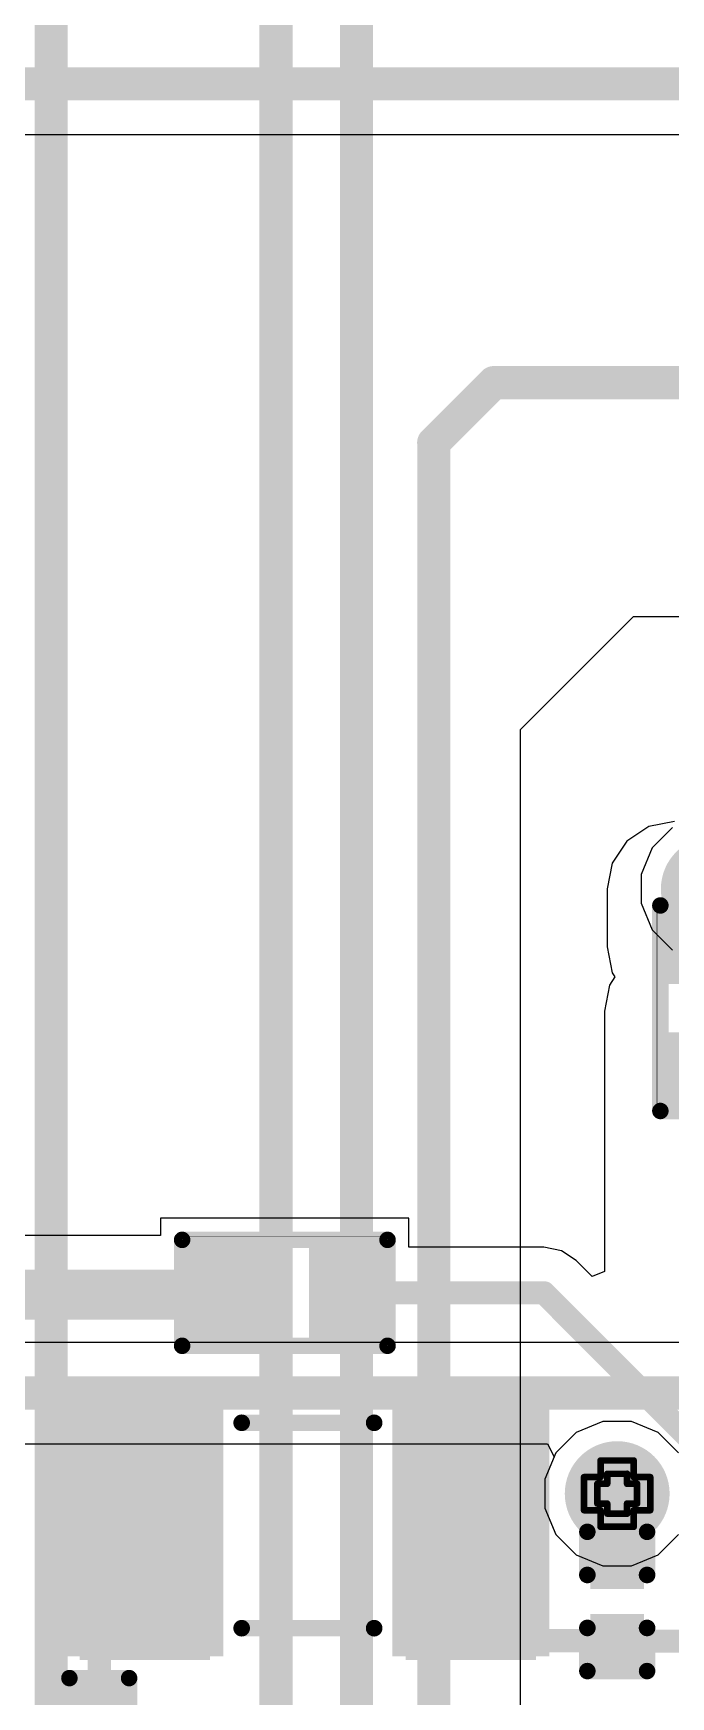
# Model space of a CAD drawing. Header units: inches. Extents: x -3 to 5259, y -3 to 5282.
# Drawn here: x 7.71 to 12.6, y 46.57 to 59.32 of the extents above; entities that cross this region are included whole.
import ezdxf

# ---------------------------------------------------------------- set-up
doc = ezdxf.new("R2010")
doc.units = ezdxf.units.IN
for name, color, linetype in [('Bottom Layer', 5, 'Continuous'), ('Bottom Solder', 6, 'Continuous'), ('Drill Drawing', 1, 'Continuous'), ('Layer 1', 16, 'Continuous'), ('Layer 2', 76, 'Continuous'), ('Top Layer', 1, 'Continuous'), ('Top Overlay', 2, 'Continuous'), ('Top Paste', 8, 'Continuous'), ('Top Solder', 216, 'Continuous'), ('Via Holes', 16, 'Continuous')]:
    doc.layers.add(name, color=color, linetype=linetype)

# ---------------------------------------------------------------- blocks, each defined once
blk = doc.blocks.new('NX3215SA_32_768K_STD_MUA_8__2')
at = {"layer": 'Top Layer'}
for points in [[(-1.75, 0.9), (-0.75, 0.9), (-0.75, -0.9), (-1.75, -0.9)], [(0.75, 0.9), (1.75, 0.9), (1.75, -0.9), (0.75, -0.9)]]:
    blk.add_hatch(color=1, dxfattribs=at).paths.add_polyline_path(points)
at = {"layer": 'Top Paste'}
for points in [[(-1.75, 0.9), (-0.75, 0.9), (-0.75, -0.9), (-1.75, -0.9)], [(0.75, 0.9), (1.75, 0.9), (1.75, -0.9), (0.75, -0.9)]]:
    blk.add_hatch(color=8, dxfattribs=at).paths.add_polyline_path(points)
at = {"layer": 'Top Solder'}
for points in [[(-1.852, 1.002), (-0.648, 1.002), (-0.648, -1.002), (-1.852, -1.002)], [(0.648, 1.002), (1.852, 1.002), (1.852, -1.002), (0.648, -1.002)]]:
    blk.add_hatch(color=216, dxfattribs=at).paths.add_polyline_path(points)
at = {"layer": 'Top Overlay'}
for points in [[(-0.508, 0.787, 0.127, 0.127, 0), (0.508, 0.787, 0.127, 0.127, 0)], [(-0.508, -0.787, 0.127, 0.127, 0), (0.508, -0.787, 0.127, 0.127, 0)]]:
    blk.add_lwpolyline(points, format="xyseb", dxfattribs=at)
for points in [[(-0.54, 0.787, 0.0635, 0.0635, 1), (-0.476, 0.787, 0.0635, 0.0635, 1)], [(0.476, 0.787, 0.0635, 0.0635, 1), (0.54, 0.787, 0.0635, 0.0635, 1)], [(-0.54, -0.787, 0.0635, 0.0635, 1), (-0.476, -0.787, 0.0635, 0.0635, 1)], [(0.476, -0.787, 0.0635, 0.0635, 1), (0.54, -0.787, 0.0635, 0.0635, 1)]]:
    blk.add_lwpolyline(points, format="xyseb", close=True, dxfattribs=at)
blk = doc.blocks.new('R___0402_103')
at = {"layer": 'Top Layer'}
for points in [[(-0.699, -0.318), (-0.699, 0.318), (-0.241, 0.318), (-0.241, -0.318)], [(0.241, -0.318), (0.241, 0.318), (0.699, 0.318), (0.699, -0.318)]]:
    blk.add_hatch(color=1, dxfattribs=at).paths.add_polyline_path(points)
at = {"layer": 'Top Paste'}
for points in [[(-0.699, -0.318), (-0.699, 0.318), (-0.241, 0.318), (-0.241, -0.318)], [(0.241, -0.318), (0.241, 0.318), (0.699, 0.318), (0.699, -0.318)]]:
    blk.add_hatch(color=8, dxfattribs=at).paths.add_polyline_path(points)
at = {"layer": 'Top Solder'}
for points in [[(-0.754, -0.373), (-0.754, 0.373), (-0.186, 0.373), (-0.186, -0.373)], [(0.186, -0.373), (0.186, 0.373), (0.754, 0.373), (0.754, -0.373)]]:
    blk.add_hatch(color=216, dxfattribs=at).paths.add_polyline_path(points)
at = {"layer": 'Top Overlay'}
for points in [[(0.787, 0.406, 0.127, 0.127, 0), (-0.787, 0.406, 0.127, 0.127, 0)], [(-0.787, 0.406, 0.127, 0.127, 0), (-0.787, -0.406, 0.127, 0.127, 0)], [(0.787, 0.406, 0.127, 0.127, 0), (0.787, -0.406, 0.127, 0.127, 0)], [(0.787, -0.406, 0.127, 0.127, 0), (-0.787, -0.406, 0.127, 0.127, 0)], [(0.813, -0.432, 0.00323, 0.00323, 0), (-0.813, -0.432, 0.00323, 0.00323, 0)]]:
    blk.add_lwpolyline(points, format="xyseb", dxfattribs=at)
for points in [[(-0.819, 0.406, 0.0635, 0.0635, 1), (-0.756, 0.406, 0.0635, 0.0635, 1)], [(-0.819, 0.406, 0.0635, 0.0635, 1), (-0.756, 0.406, 0.0635, 0.0635, 1)], [(0.756, 0.406, 0.0635, 0.0635, 1), (0.819, 0.406, 0.0635, 0.0635, 1)], [(0.756, 0.406, 0.0635, 0.0635, 1), (0.819, 0.406, 0.0635, 0.0635, 1)], [(-0.819, -0.406, 0.0635, 0.0635, 1), (-0.756, -0.406, 0.0635, 0.0635, 1)], [(-0.819, -0.406, 0.0635, 0.0635, 1), (-0.756, -0.406, 0.0635, 0.0635, 1)], [(0.756, -0.406, 0.0635, 0.0635, 1), (0.819, -0.406, 0.0635, 0.0635, 1)], [(0.756, -0.406, 0.0635, 0.0635, 1), (0.819, -0.406, 0.0635, 0.0635, 1)], [(-0.814, -0.432, 0.00161, 0.00161, 1), (-0.812, -0.432, 0.00161, 0.00161, 1)], [(0.812, -0.432, 0.00161, 0.00161, 1), (0.814, -0.432, 0.00161, 0.00161, 1)]]:
    blk.add_lwpolyline(points, format="xyseb", close=True, dxfattribs=at)
blk = doc.blocks.new('R___0402_150')
at = {"layer": 'Top Layer'}
for points in [[(-0.699, -0.318), (-0.699, 0.317), (-0.241, 0.317), (-0.241, -0.318)], [(0.241, -0.318), (0.241, 0.317), (0.699, 0.317), (0.699, -0.318)]]:
    blk.add_hatch(color=1, dxfattribs=at).paths.add_polyline_path(points)
at = {"layer": 'Top Paste'}
for points in [[(-0.699, -0.318), (-0.699, 0.317), (-0.241, 0.317), (-0.241, -0.318)], [(0.241, -0.318), (0.241, 0.317), (0.699, 0.317), (0.699, -0.318)]]:
    blk.add_hatch(color=8, dxfattribs=at).paths.add_polyline_path(points)
at = {"layer": 'Top Solder'}
for points in [[(-0.754, -0.373), (-0.754, 0.373), (-0.186, 0.373), (-0.186, -0.373)], [(0.186, -0.373), (0.186, 0.373), (0.754, 0.373), (0.754, -0.373)]]:
    blk.add_hatch(color=216, dxfattribs=at).paths.add_polyline_path(points)
at = {"layer": 'Top Overlay'}
for points in [[(0.787, 0.406, 0.127, 0.127, 0), (-0.787, 0.406, 0.127, 0.127, 0)], [(-0.787, -0.406, 0.127, 0.127, 0), (-0.787, 0.406, 0.127, 0.127, 0)], [(0.787, -0.406, 0.127, 0.127, 0), (0.787, 0.406, 0.127, 0.127, 0)], [(0.787, -0.406, 0.127, 0.127, 0), (-0.787, -0.406, 0.127, 0.127, 0)], [(0.813, -0.432, 0.00323, 0.00323, 0), (-0.813, -0.432, 0.00323, 0.00323, 0)]]:
    blk.add_lwpolyline(points, format="xyseb", dxfattribs=at)
for points in [[(-0.819, 0.406, 0.0635, 0.0635, 1), (-0.756, 0.406, 0.0635, 0.0635, 1)], [(-0.819, 0.406, 0.0635, 0.0635, 1), (-0.756, 0.406, 0.0635, 0.0635, 1)], [(0.756, 0.406, 0.0635, 0.0635, 1), (0.819, 0.406, 0.0635, 0.0635, 1)], [(0.756, 0.406, 0.0635, 0.0635, 1), (0.819, 0.406, 0.0635, 0.0635, 1)], [(-0.819, -0.406, 0.0635, 0.0635, 1), (-0.756, -0.406, 0.0635, 0.0635, 1)], [(-0.819, -0.406, 0.0635, 0.0635, 1), (-0.756, -0.406, 0.0635, 0.0635, 1)], [(0.756, -0.406, 0.0635, 0.0635, 1), (0.819, -0.406, 0.0635, 0.0635, 1)], [(0.756, -0.406, 0.0635, 0.0635, 1), (0.819, -0.406, 0.0635, 0.0635, 1)], [(-0.814, -0.432, 0.00161, 0.00161, 1), (-0.812, -0.432, 0.00161, 0.00161, 1)], [(0.812, -0.432, 0.00161, 0.00161, 1), (0.814, -0.432, 0.00161, 0.00161, 1)]]:
    blk.add_lwpolyline(points, format="xyseb", close=True, dxfattribs=at)
blk = doc.blocks.new('C___0201_248')
at = {"layer": 'Top Layer'}
for points in [[(-0.45, 0.15), (-0.15, 0.15), (-0.15, -0.15), (-0.45, -0.15)], [(0.15, 0.15), (0.45, 0.15), (0.45, -0.15), (0.15, -0.15)]]:
    blk.add_hatch(color=1, dxfattribs=at).paths.add_polyline_path(points)
at = {"layer": 'Top Paste'}
for points in [[(-0.45, 0.15), (-0.15, 0.15), (-0.15, -0.15), (-0.45, -0.15)], [(0.15, 0.15), (0.45, 0.15), (0.45, -0.15), (0.15, -0.15)]]:
    blk.add_hatch(color=8, dxfattribs=at).paths.add_polyline_path(points)
at = {"layer": 'Top Solder'}
for points in [[(-0.505, 0.205), (-0.095, 0.205), (-0.095, -0.205), (-0.505, -0.205)], [(0.095, 0.205), (0.505, 0.205), (0.505, -0.205), (0.095, -0.205)]]:
    blk.add_hatch(color=216, dxfattribs=at).paths.add_polyline_path(points)
at = {"layer": 'Top Overlay'}
for points in [[(-0.533, 0.229, 0.127, 0.127, 0), (-0.203, 0.229, 0.127, 0.127, 0)], [(-0.533, 0.229, 0.127, 0.127, 0), (-0.533, -0.229, 0.127, 0.127, 0)], [(0.203, 0.229, 0.127, 0.127, 0), (0.533, 0.229, 0.127, 0.127, 0)], [(0.533, 0.229, 0.127, 0.127, 0), (0.533, -0.229, 0.127, 0.127, 0)], [(-0.533, -0.229, 0.127, 0.127, 0), (-0.203, -0.229, 0.127, 0.127, 0)], [(0.203, -0.229, 0.127, 0.127, 0), (0.533, -0.229, 0.127, 0.127, 0)]]:
    blk.add_lwpolyline(points, format="xyseb", dxfattribs=at)
for points in [[(-0.565, 0.229, 0.0635, 0.0635, 1), (-0.502, 0.229, 0.0635, 0.0635, 1)], [(-0.565, 0.229, 0.0635, 0.0635, 1), (-0.502, 0.229, 0.0635, 0.0635, 1)], [(-0.235, 0.229, 0.0635, 0.0635, 1), (-0.171, 0.229, 0.0635, 0.0635, 1)], [(0.171, 0.229, 0.0635, 0.0635, 1), (0.235, 0.229, 0.0635, 0.0635, 1)], [(0.502, 0.229, 0.0635, 0.0635, 1), (0.565, 0.229, 0.0635, 0.0635, 1)], [(0.502, 0.229, 0.0635, 0.0635, 1), (0.565, 0.229, 0.0635, 0.0635, 1)], [(-0.565, -0.229, 0.0635, 0.0635, 1), (-0.502, -0.229, 0.0635, 0.0635, 1)], [(-0.565, -0.229, 0.0635, 0.0635, 1), (-0.502, -0.229, 0.0635, 0.0635, 1)], [(-0.235, -0.229, 0.0635, 0.0635, 1), (-0.171, -0.229, 0.0635, 0.0635, 1)], [(0.171, -0.229, 0.0635, 0.0635, 1), (0.235, -0.229, 0.0635, 0.0635, 1)], [(0.502, -0.229, 0.0635, 0.0635, 1), (0.565, -0.229, 0.0635, 0.0635, 1)], [(0.502, -0.229, 0.0635, 0.0635, 1), (0.565, -0.229, 0.0635, 0.0635, 1)]]:
    blk.add_lwpolyline(points, format="xyseb", close=True, dxfattribs=at)
blk = doc.blocks.new('C___0201_249')
at = {"layer": 'Top Layer'}
for points in [[(-0.45, 0.15), (-0.15, 0.15), (-0.15, -0.15), (-0.45, -0.15)], [(0.15, 0.15), (0.45, 0.15), (0.45, -0.15), (0.15, -0.15)]]:
    blk.add_hatch(color=1, dxfattribs=at).paths.add_polyline_path(points)
at = {"layer": 'Top Paste'}
for points in [[(-0.45, 0.15), (-0.15, 0.15), (-0.15, -0.15), (-0.45, -0.15)], [(0.15, 0.15), (0.45, 0.15), (0.45, -0.15), (0.15, -0.15)]]:
    blk.add_hatch(color=8, dxfattribs=at).paths.add_polyline_path(points)
at = {"layer": 'Top Solder'}
for points in [[(-0.505, 0.205), (-0.095, 0.205), (-0.095, -0.205), (-0.505, -0.205)], [(0.095, 0.205), (0.505, 0.205), (0.505, -0.205), (0.095, -0.205)]]:
    blk.add_hatch(color=216, dxfattribs=at).paths.add_polyline_path(points)
at = {"layer": 'Top Overlay'}
for points in [[(-0.203, 0.229, 0.127, 0.127, 0), (-0.533, 0.229, 0.127, 0.127, 0)], [(-0.533, -0.229, 0.127, 0.127, 0), (-0.533, 0.229, 0.127, 0.127, 0)], [(0.533, 0.229, 0.127, 0.127, 0), (0.203, 0.229, 0.127, 0.127, 0)], [(0.533, -0.229, 0.127, 0.127, 0), (0.533, 0.229, 0.127, 0.127, 0)], [(-0.203, -0.229, 0.127, 0.127, 0), (-0.533, -0.229, 0.127, 0.127, 0)], [(0.533, -0.229, 0.127, 0.127, 0), (0.203, -0.229, 0.127, 0.127, 0)]]:
    blk.add_lwpolyline(points, format="xyseb", dxfattribs=at)
for points in [[(-0.565, 0.229, 0.0635, 0.0635, 1), (-0.502, 0.229, 0.0635, 0.0635, 1)], [(-0.565, 0.229, 0.0635, 0.0635, 1), (-0.502, 0.229, 0.0635, 0.0635, 1)], [(-0.235, 0.229, 0.0635, 0.0635, 1), (-0.171, 0.229, 0.0635, 0.0635, 1)], [(0.171, 0.229, 0.0635, 0.0635, 1), (0.235, 0.229, 0.0635, 0.0635, 1)], [(0.502, 0.229, 0.0635, 0.0635, 1), (0.565, 0.229, 0.0635, 0.0635, 1)], [(0.502, 0.229, 0.0635, 0.0635, 1), (0.565, 0.229, 0.0635, 0.0635, 1)], [(-0.565, -0.229, 0.0635, 0.0635, 1), (-0.502, -0.229, 0.0635, 0.0635, 1)], [(-0.565, -0.229, 0.0635, 0.0635, 1), (-0.502, -0.229, 0.0635, 0.0635, 1)], [(-0.235, -0.229, 0.0635, 0.0635, 1), (-0.171, -0.229, 0.0635, 0.0635, 1)], [(0.171, -0.229, 0.0635, 0.0635, 1), (0.235, -0.229, 0.0635, 0.0635, 1)], [(0.502, -0.229, 0.0635, 0.0635, 1), (0.565, -0.229, 0.0635, 0.0635, 1)], [(0.502, -0.229, 0.0635, 0.0635, 1), (0.565, -0.229, 0.0635, 0.0635, 1)]]:
    blk.add_lwpolyline(points, format="xyseb", close=True, dxfattribs=at)

msp = doc.modelspace()

# ---------------------------------------------------------------- hatches: boundary and pattern name
at = {"layer": 'Bottom Layer'}
h = msp.add_hatch(color=5, dxfattribs=at)
edge = h.paths.add_edge_path()
edge.add_arc((12.189, 48.124), 0.3, 0, 360)
at = {"layer": 'Bottom Solder'}
h = msp.add_hatch(color=6, dxfattribs=at)
edge = h.paths.add_edge_path()
edge.add_arc((12.926, 52.758), 0.402, 0, 360)
h = msp.add_hatch(color=6, dxfattribs=at)
edge = h.paths.add_edge_path()
edge.add_arc((12.189, 48.124), 0.402, 0, 360)
at = {"layer": 'Layer 1'}
h = msp.add_hatch(color=16, dxfattribs=at)
edge = h.paths.add_edge_path()
edge.add_arc((12.189, 48.124), 0.3, 0, 360)
at = {"layer": 'Layer 2'}
h = msp.add_hatch(color=76, dxfattribs=at)
edge = h.paths.add_edge_path()
edge.add_arc((12.189, 48.124), 0.3, 0, 360)
at = {"layer": 'Top Layer'}
for points in [[(8.067, 46.85), (9.067, 46.85), (9.067, 48.78), (8.067, 48.78)], [(10.567, 46.85), (11.567, 46.85), (11.567, 48.78), (10.567, 48.78)], [(12.039, 47.473), (12.339, 47.473), (12.339, 48.124), (12.039, 48.124)]]:
    msp.add_hatch(color=1, dxfattribs=at).paths.add_polyline_path(points)
h = msp.add_hatch(color=1, dxfattribs=at)
edge = h.paths.add_edge_path()
edge.add_arc((12.189, 48.124), 0.3, 0, 360)
at = {"layer": 'Top Solder'}
h = msp.add_hatch(color=216, dxfattribs=at)
edge = h.paths.add_edge_path()
edge.add_arc((12.926, 52.758), 0.402, 0, 360)
h = msp.add_hatch(color=216, dxfattribs=at)
edge = h.paths.add_edge_path()
edge.add_arc((12.189, 48.124), 0.402, 0, 360)
at = {"layer": 'Via Holes'}
h = msp.add_hatch(color=7, dxfattribs=at)
edge = h.paths.add_edge_path()
edge.add_arc((12.189, 48.124), 0.15, 0, 360)

# ---------------------------------------------------------------- linework, layer by layer
at = {"layer": 'Bottom Layer'}
for p, q in [((4.665, 58.54), (29.417, 58.54)), ((18.884, 49.283), (7.101, 49.283)), ((5.461, 48.507), (11.655, 48.507)), ((11.655, 48.507), (11.706, 48.405)), ((11.706, 48.405), (11.635, 48.234)), ((11.635, 48.234), (11.635, 48.014)), ((11.635, 48.014), (11.719, 47.81)), ((11.719, 47.81), (11.875, 47.654)), ((12.503, 47.654), (12.658, 47.81)), ((11.875, 47.654), (12.079, 47.57)), ((12.079, 47.57), (12.299, 47.57)), ((12.299, 47.57), (12.503, 47.654))]:
    msp.add_line(p, q, dxfattribs=at)
for points in [[(4.504, 58.928, 0.254, 0.254, 0), (29.812, 58.928, 0.254, 0.254, 0)], [(5.461, 48.895, 0.254, 0.254, 0), (19.279, 48.895, 0.254, 0.254, 0)]]:
    msp.add_lwpolyline(points, format="xyseb", dxfattribs=at)
at = {"layer": 'Drill Drawing'}
for points in [[(12.062, 48.251, 0.0508, 0.0508, 0), (12.062, 48.378, 0.0508, 0.0508, 0)], [(12.062, 48.378, 0.0508, 0.0508, 0), (12.316, 48.378, 0.0508, 0.0508, 0)], [(12.316, 48.251, 0.0508, 0.0508, 0), (12.316, 48.378, 0.0508, 0.0508, 0)], [(11.935, 47.997, 0.0508, 0.0508, 0), (11.935, 48.251, 0.0508, 0.0508, 0)], [(11.935, 48.251, 0.0508, 0.0508, 0), (12.062, 48.251, 0.0508, 0.0508, 0)], [(12.036, 48.048, 0.0508, 0.0508, 0), (12.036, 48.2, 0.0508, 0.0508, 0)], [(12.036, 48.2, 0.0508, 0.0508, 0), (12.113, 48.2, 0.0508, 0.0508, 0)], [(12.113, 48.2, 0.0508, 0.0508, 0), (12.113, 48.276, 0.0508, 0.0508, 0)], [(12.113, 48.276, 0.0508, 0.0508, 0), (12.265, 48.276, 0.0508, 0.0508, 0)], [(12.265, 48.2, 0.0508, 0.0508, 0), (12.265, 48.276, 0.0508, 0.0508, 0)], [(12.265, 48.2, 0.0508, 0.0508, 0), (12.341, 48.2, 0.0508, 0.0508, 0)], [(12.316, 48.251, 0.0508, 0.0508, 0), (12.443, 48.251, 0.0508, 0.0508, 0)], [(12.341, 48.048, 0.0508, 0.0508, 0), (12.341, 48.2, 0.0508, 0.0508, 0)], [(12.443, 47.997, 0.0508, 0.0508, 0), (12.443, 48.251, 0.0508, 0.0508, 0)], [(12.036, 48.048, 0.0508, 0.0508, 0), (12.113, 48.048, 0.0508, 0.0508, 0)], [(12.113, 47.971, 0.0508, 0.0508, 0), (12.113, 48.048, 0.0508, 0.0508, 0)], [(12.265, 48.048, 0.0508, 0.0508, 0), (12.341, 48.048, 0.0508, 0.0508, 0)], [(12.265, 47.971, 0.0508, 0.0508, 0), (12.265, 48.048, 0.0508, 0.0508, 0)], [(11.935, 47.997, 0.0508, 0.0508, 0), (12.062, 47.997, 0.0508, 0.0508, 0)], [(12.062, 47.87, 0.0508, 0.0508, 0), (12.062, 47.997, 0.0508, 0.0508, 0)], [(12.113, 47.971, 0.0508, 0.0508, 0), (12.265, 47.971, 0.0508, 0.0508, 0)], [(12.316, 47.997, 0.0508, 0.0508, 0), (12.443, 47.997, 0.0508, 0.0508, 0)], [(12.316, 47.87, 0.0508, 0.0508, 0), (12.316, 47.997, 0.0508, 0.0508, 0)], [(12.062, 47.87, 0.0508, 0.0508, 0), (12.316, 47.87, 0.0508, 0.0508, 0)]]:
    msp.add_lwpolyline(points, format="xyseb", dxfattribs=at)
for points in [[(12.049, 48.378, 0.0254, 0.0254, 1), (12.074, 48.378, 0.0254, 0.0254, 1)], [(12.049, 48.378, 0.0254, 0.0254, 1), (12.074, 48.378, 0.0254, 0.0254, 1)], [(12.303, 48.378, 0.0254, 0.0254, 1), (12.328, 48.378, 0.0254, 0.0254, 1)], [(12.303, 48.378, 0.0254, 0.0254, 1), (12.328, 48.378, 0.0254, 0.0254, 1)], [(11.922, 48.251, 0.0254, 0.0254, 1), (11.947, 48.251, 0.0254, 0.0254, 1)], [(11.922, 48.251, 0.0254, 0.0254, 1), (11.947, 48.251, 0.0254, 0.0254, 1)], [(12.024, 48.2, 0.0254, 0.0254, 1), (12.049, 48.2, 0.0254, 0.0254, 1)], [(12.024, 48.2, 0.0254, 0.0254, 1), (12.049, 48.2, 0.0254, 0.0254, 1)], [(12.049, 48.251, 0.0254, 0.0254, 1), (12.074, 48.251, 0.0254, 0.0254, 1)], [(12.049, 48.251, 0.0254, 0.0254, 1), (12.074, 48.251, 0.0254, 0.0254, 1)], [(12.1, 48.276, 0.0254, 0.0254, 1), (12.125, 48.276, 0.0254, 0.0254, 1)], [(12.1, 48.276, 0.0254, 0.0254, 1), (12.125, 48.276, 0.0254, 0.0254, 1)], [(12.1, 48.2, 0.0254, 0.0254, 1), (12.125, 48.2, 0.0254, 0.0254, 1)], [(12.1, 48.2, 0.0254, 0.0254, 1), (12.125, 48.2, 0.0254, 0.0254, 1)], [(12.252, 48.276, 0.0254, 0.0254, 1), (12.278, 48.276, 0.0254, 0.0254, 1)], [(12.252, 48.276, 0.0254, 0.0254, 1), (12.278, 48.276, 0.0254, 0.0254, 1)], [(12.252, 48.2, 0.0254, 0.0254, 1), (12.278, 48.2, 0.0254, 0.0254, 1)], [(12.252, 48.2, 0.0254, 0.0254, 1), (12.278, 48.2, 0.0254, 0.0254, 1)], [(12.303, 48.251, 0.0254, 0.0254, 1), (12.328, 48.251, 0.0254, 0.0254, 1)], [(12.303, 48.251, 0.0254, 0.0254, 1), (12.328, 48.251, 0.0254, 0.0254, 1)], [(12.328, 48.2, 0.0254, 0.0254, 1), (12.354, 48.2, 0.0254, 0.0254, 1)], [(12.328, 48.2, 0.0254, 0.0254, 1), (12.354, 48.2, 0.0254, 0.0254, 1)], [(12.43, 48.251, 0.0254, 0.0254, 1), (12.455, 48.251, 0.0254, 0.0254, 1)], [(12.43, 48.251, 0.0254, 0.0254, 1), (12.455, 48.251, 0.0254, 0.0254, 1)], [(12.024, 48.048, 0.0254, 0.0254, 1), (12.049, 48.048, 0.0254, 0.0254, 1)], [(12.024, 48.048, 0.0254, 0.0254, 1), (12.049, 48.048, 0.0254, 0.0254, 1)], [(12.1, 48.048, 0.0254, 0.0254, 1), (12.125, 48.048, 0.0254, 0.0254, 1)], [(12.1, 48.048, 0.0254, 0.0254, 1), (12.125, 48.048, 0.0254, 0.0254, 1)], [(12.252, 48.048, 0.0254, 0.0254, 1), (12.278, 48.048, 0.0254, 0.0254, 1)], [(12.252, 48.048, 0.0254, 0.0254, 1), (12.278, 48.048, 0.0254, 0.0254, 1)], [(12.328, 48.048, 0.0254, 0.0254, 1), (12.354, 48.048, 0.0254, 0.0254, 1)], [(12.328, 48.048, 0.0254, 0.0254, 1), (12.354, 48.048, 0.0254, 0.0254, 1)], [(11.922, 47.997, 0.0254, 0.0254, 1), (11.947, 47.997, 0.0254, 0.0254, 1)], [(11.922, 47.997, 0.0254, 0.0254, 1), (11.947, 47.997, 0.0254, 0.0254, 1)], [(12.049, 47.997, 0.0254, 0.0254, 1), (12.074, 47.997, 0.0254, 0.0254, 1)], [(12.049, 47.997, 0.0254, 0.0254, 1), (12.074, 47.997, 0.0254, 0.0254, 1)], [(12.1, 47.971, 0.0254, 0.0254, 1), (12.125, 47.971, 0.0254, 0.0254, 1)], [(12.1, 47.971, 0.0254, 0.0254, 1), (12.125, 47.971, 0.0254, 0.0254, 1)], [(12.252, 47.971, 0.0254, 0.0254, 1), (12.278, 47.971, 0.0254, 0.0254, 1)], [(12.252, 47.971, 0.0254, 0.0254, 1), (12.278, 47.971, 0.0254, 0.0254, 1)], [(12.303, 47.997, 0.0254, 0.0254, 1), (12.328, 47.997, 0.0254, 0.0254, 1)], [(12.303, 47.997, 0.0254, 0.0254, 1), (12.328, 47.997, 0.0254, 0.0254, 1)], [(12.43, 47.997, 0.0254, 0.0254, 1), (12.455, 47.997, 0.0254, 0.0254, 1)], [(12.43, 47.997, 0.0254, 0.0254, 1), (12.455, 47.997, 0.0254, 0.0254, 1)], [(12.049, 47.87, 0.0254, 0.0254, 1), (12.074, 47.87, 0.0254, 0.0254, 1)], [(12.049, 47.87, 0.0254, 0.0254, 1), (12.074, 47.87, 0.0254, 0.0254, 1)], [(12.303, 47.87, 0.0254, 0.0254, 1), (12.328, 47.87, 0.0254, 0.0254, 1)], [(12.303, 47.87, 0.0254, 0.0254, 1), (12.328, 47.87, 0.0254, 0.0254, 1)]]:
    msp.add_lwpolyline(points, format="xyseb", close=True, dxfattribs=at)
at = {"layer": 'Layer 1'}
for p, q in [((12.612, 53.228), (12.457, 53.072)), ((12.457, 53.072), (12.372, 52.868)), ((12.372, 52.868), (12.372, 52.648)), ((12.372, 52.648), (12.457, 52.444)), ((12.457, 52.444), (12.612, 52.288))]:
    msp.add_line(p, q, dxfattribs=at)
at = {"layer": 'Layer 2'}
for p, q in [((11.447, 53.979), (12.313, 54.845)), ((12.313, 54.845), (25.49, 54.845)), ((11.447, 46.414), (11.447, 53.979)), ((11.875, 48.593), (11.719, 48.438)), ((12.079, 48.678), (11.875, 48.593)), ((12.299, 48.678), (12.079, 48.678)), ((12.503, 48.593), (12.299, 48.678)), ((12.658, 48.438), (12.503, 48.593)), ((11.719, 48.438), (11.635, 48.234)), ((11.635, 48.234), (11.635, 48.014)), ((11.635, 48.014), (11.719, 47.81)), ((11.719, 47.81), (11.875, 47.654)), ((12.503, 47.654), (12.658, 47.81)), ((11.875, 47.654), (12.079, 47.57)), ((12.079, 47.57), (12.299, 47.57)), ((12.299, 47.57), (12.503, 47.654))]:
    msp.add_line(p, q, dxfattribs=at)
for points in [[(7.848, 40.642, 0.254, 0.254, 0), (7.848, 75.509, 0.254, 0.254, 0)], [(9.572, 33.532, 0.254, 0.254, 0), (9.572, 74.745, 0.254, 0.254, 0)], [(10.19, 33.793, 0.254, 0.254, 0), (10.19, 74.401, 0.254, 0.254, 0)], [(10.782, 56.177, 0.254, 0.254, 0), (11.243, 56.638, 0.254, 0.254, 0)], [(11.243, 56.638, 0.254, 0.254, 0), (22.528, 56.638, 0.254, 0.254, 0)], [(10.782, 34.113, 0.254, 0.254, 0), (10.782, 56.177, 0.254, 0.254, 0)]]:
    msp.add_lwpolyline(points, format="xyseb", dxfattribs=at)
for points in [[(11.179, 56.638, 0.127, 0.127, 1), (11.306, 56.638, 0.127, 0.127, 1)], [(11.179, 56.638, 0.127, 0.127, 1), (11.306, 56.638, 0.127, 0.127, 1)], [(10.718, 56.177, 0.127, 0.127, 1), (10.845, 56.177, 0.127, 0.127, 1)], [(10.718, 56.177, 0.127, 0.127, 1), (10.845, 56.177, 0.127, 0.127, 1)]]:
    msp.add_lwpolyline(points, format="xyseb", close=True, dxfattribs=at)
at = {"layer": 'Top Layer'}
for p, q in [((12.431, 53.237), (12.263, 53.124)), ((12.629, 53.276), (12.431, 53.237)), ((12.263, 53.124), (12.151, 52.956)), ((12.151, 52.956), (12.112, 52.758)), ((12.112, 52.758), (12.112, 52.314)), ((12.112, 52.314), (12.151, 52.115)), ((12.13, 52.021), (12.091, 51.822)), ((12.172, 52.084), (12.13, 52.021)), ((12.151, 52.115), (12.172, 52.084)), ((12.091, 51.822), (12.091, 51.145)), ((12.091, 51.145), (12.091, 49.827)), ((10.592, 50.234), (8.687, 50.234)), ((8.687, 50.234), (8.687, 50.102)), ((10.592, 50.012), (10.592, 50.234)), ((8.687, 50.102), (6.88, 50.102)), ((11.627, 50.012), (10.592, 50.012)), ((11.761, 49.986), (11.627, 50.012)), ((11.875, 49.91), (11.761, 49.986)), ((11.997, 49.788), (11.875, 49.91)), ((12.091, 49.827), (11.997, 49.788))]:
    msp.add_line(p, q, dxfattribs=at)
for points in [[(9.155, 49.649, 0.381, 0.381, 0), (9.17, 49.663, 0.381, 0.381, 0)], [(6.549, 49.649, 0.381, 0.381, 0), (9.155, 49.649, 0.381, 0.381, 0)], [(10.109, 49.663, 0.178, 0.178, 0), (11.627, 49.663, 0.178, 0.178, 0)], [(11.627, 49.663, 0.178, 0.178, 0), (13.816, 47.474, 0.178, 0.178, 0)], [(8.217, 47.53, 0.178, 0.178, 0), (8.567, 47.88, 0.178, 0.178, 0)], [(8.217, 46.477, 0.178, 0.178, 0), (8.217, 47.53, 0.178, 0.178, 0)], [(11.491, 46.998, 0.178, 0.178, 0), (12.189, 46.998, 0.178, 0.178, 0)], [(12.218, 46.994, 0.178, 0.178, 0), (15.258, 46.994, 0.178, 0.178, 0)]]:
    msp.add_lwpolyline(points, format="xyseb", dxfattribs=at)
for points in [[(9.074, 49.663, 0.191, 0.191, 1), (9.265, 49.663, 0.191, 0.191, 1)], [(9.06, 49.649, 0.191, 0.191, 1), (9.251, 49.649, 0.191, 0.191, 1)], [(9.06, 49.649, 0.191, 0.191, 1), (9.251, 49.649, 0.191, 0.191, 1)], [(10.065, 49.663, 0.0889, 0.0889, 1), (10.154, 49.663, 0.0889, 0.0889, 1)], [(11.583, 49.663, 0.0889, 0.0889, 1), (11.672, 49.663, 0.0889, 0.0889, 1)], [(11.583, 49.663, 0.0889, 0.0889, 1), (11.672, 49.663, 0.0889, 0.0889, 1)], [(8.522, 47.88, 0.0889, 0.0889, 1), (8.611, 47.88, 0.0889, 0.0889, 1)], [(8.173, 47.53, 0.0889, 0.0889, 1), (8.262, 47.53, 0.0889, 0.0889, 1)], [(8.173, 47.53, 0.0889, 0.0889, 1), (8.262, 47.53, 0.0889, 0.0889, 1)], [(11.446, 46.998, 0.0889, 0.0889, 1), (11.535, 46.998, 0.0889, 0.0889, 1)], [(12.144, 46.998, 0.0889, 0.0889, 1), (12.233, 46.998, 0.0889, 0.0889, 1)], [(12.174, 46.994, 0.0889, 0.0889, 1), (12.263, 46.994, 0.0889, 0.0889, 1)]]:
    msp.add_lwpolyline(points, format="xyseb", close=True, dxfattribs=at)

# ---------------------------------------------------------------- block references
for name, p, rotation in [('R___0402_150', (12.926, 51.844), 270), ('R___0402_103', (9.64, 49.663), 180), ('C___0201_249', (12.189, 47.298), 270), ('C___0201_248', (8.217, 46.177), 90)]:
    msp.add_blockref(name, p, dxfattribs=dict(rotation=rotation))
msp.add_blockref('NX3215SA_32_768K_STD_MUA_8__2', (9.817, 47.88))

doc.saveas('drawing.dxf')
